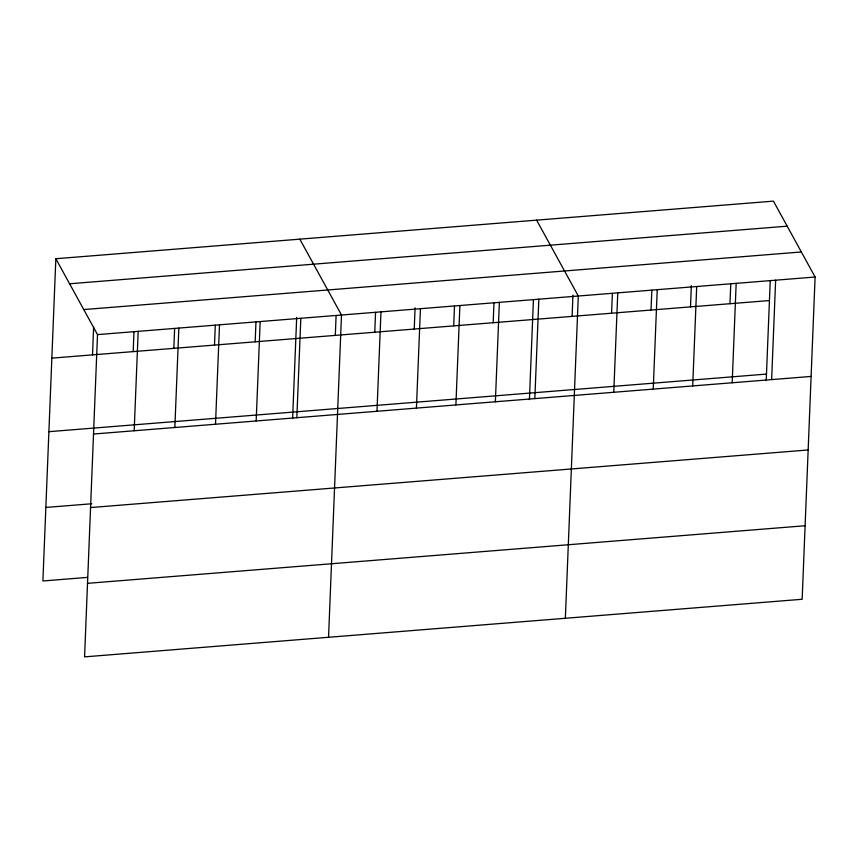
<?xml version="1.0" encoding="UTF-8"?>
<svg xmlns="http://www.w3.org/2000/svg" width="858" height="858" viewBox="0 0 858 858"><rect width="100%" height="100%" fill="white"/><g stroke="black" fill="none" stroke-linecap="round" stroke-linejoin="round"><path stroke-width="1.29" d="M55.845 258.73L97.512 334.609L84.567 656.863L802.155 599.27L815.1 277.016L773.433 201.137L55.845 258.73L42.9 580.984L87.495 577.402M92.514 354.88L93.629 327.048M133.172 351.619L133.977 331.735M134.18 430.759L138.181 331.349M173.842 348.348L174.635 328.475M174.85 427.499L178.839 328.078M214.5 345.088L215.304 325.203M215.508 424.238L219.509 324.817M255.169 341.827L255.963 321.943M256.177 420.978L260.167 321.557M292.61 418.629L296.686 317.353M296.836 417.707L300.826 318.297M335.296 335.392L336.1 315.508M328.55 637.29L341.495 315.025L299.817 239.146M374.764 332.228L375.557 312.344M376.973 411.282L380.963 311.862M414.232 329.054L415.079 307.85M416.43 408.108L420.431 308.698M453.7 325.89L454.493 306.006M455.898 404.944L459.899 305.523M493.168 322.726L493.961 302.842M495.366 401.78L499.367 302.359M529.418 399.624L533.429 299.667M534.834 398.605L538.835 299.195M572.104 316.387L572.951 295.184M565.358 618.275L578.292 296.021L536.625 220.141M611.572 313.224L612.365 293.339M613.77 392.267L617.76 292.857M651.029 310.049L651.833 290.165M653.238 389.103L657.228 289.682M690.497 306.885L691.355 285.671M692.706 385.939L696.696 286.518M729.965 303.721L730.769 283.837M732.174 382.765L736.164 283.354M766.215 380.62L770.237 280.663M771.642 379.601L775.632 280.18M69.595 283.773L787.183 226.169M83.762 309.566L801.351 251.973M97.512 334.609L815.1 277.016M51.855 358.14L769.433 300.547M48.895 431.681L766.484 374.088M93.522 434.03L811.11 376.437M45.849 507.443L91.763 503.764M90.573 507.561L808.15 449.967M87.527 583.333L805.115 525.74"/></g></svg>
